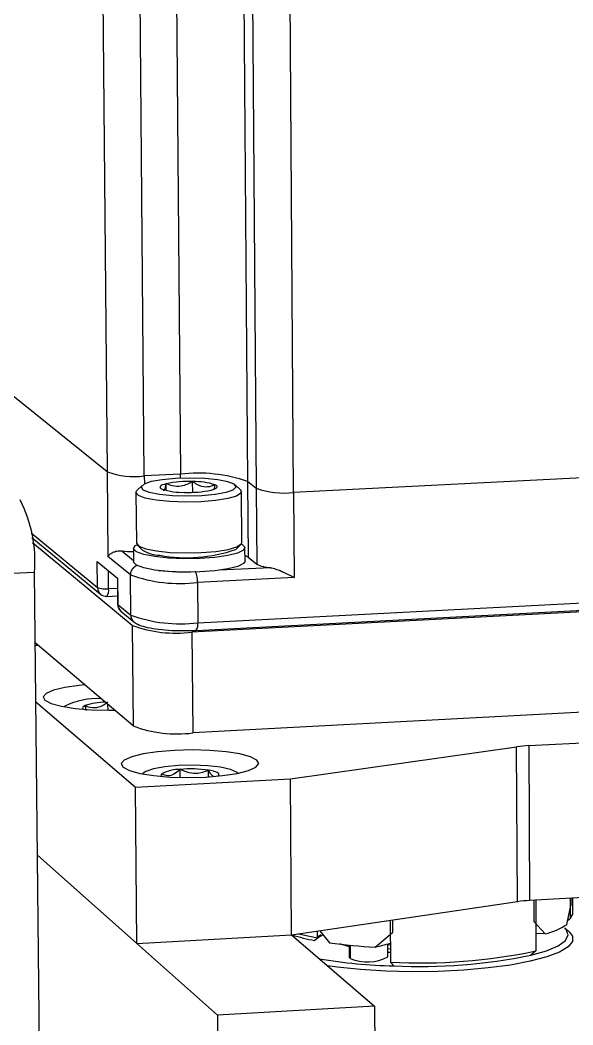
# Model space of a CAD drawing. Header units: millimetres. Extents: x 0 to 279, y 0 to 216.
# Drawn here: x 230.9 to 237.54, y 181.83 to 193.89 of the extents above; entities that cross this region are included whole.
import ezdxf

# ---------------------------------------------------------------- set-up
doc = ezdxf.new("R2010")
doc.units = ezdxf.units.MM
doc.layers.add('DIM', color=1, linetype='Continuous')
doc.dimstyles.new('SLDDIMSTYLE0', dxfattribs={"dimtxt": 0.18, "dimasz": 3.302, "dimexe": 0, "dimexo": 0.0625, "dimgap": 0, "dimtad": 0, "dimtih": 1, "dimtoh": 1, "dimdec": 0, "dimrnd": 1e-09, "dimzin": 0, "dimdsep": 46, "dimtxsty": 'Standard', "dimsah": 1, "dimcen": 0.09, "dimadec": 0, "dimazin": 0, "dimtfac": 3.302, "dimtdec": 0, "dimtofl": 0, "dimtmove": 0, "dimatfit": 3, "dimfxl": 0, "dimfrac": 2, "dimtolj": 1, "dimtzin": 0, "dimarcsym": 0})

msp = doc.modelspace()

# ---------------------------------------------------------------- linework, layer by layer
at = {"color": 7, "linetype": 'Continuous', "lineweight": 25}
for p, q in [((231.861, 197.544), (231.945, 188.472)), ((232.391, 188.422), (232.311, 197.503)), ((232.749, 197.521), (232.826, 188.444)), ((233.561, 197.447), (233.631, 188.355)), ((233.666, 197.379), (233.735, 188.273)), ((234.184, 188.224), (234.119, 197.337)), ((231.945, 188.472), (230.793, 189.399)), ((231.945, 188.472), (231.955, 187.456)), ((232.826, 188.444), (232.391, 188.422)), ((239.238, 188.478), (234.184, 188.224)), ((232.364, 188.307), (232.302, 188.247)), ((232.654, 188.248), (232.653, 188.329)), ((232.973, 188.226), (232.972, 188.355)), ((233.546, 188.254), (233.483, 188.314)), ((233.735, 188.273), (233.631, 188.355)), ((233.631, 188.355), (233.638, 187.447)), ((233.735, 188.273), (233.742, 187.364)), ((232.291, 188.224), (232.296, 187.615)), ((233.562, 187.623), (233.557, 188.231)), ((234.184, 188.224), (234.191, 187.204)), ((231.043, 187.685), (231.866, 187.003)), ((232.246, 186.629), (231.051, 187.619)), ((232.26, 187.553), (232.261, 187.392)), ((232.309, 187.592), (232.371, 187.533)), ((233.489, 187.539), (233.55, 187.6)), ((233.601, 187.4), (233.6, 187.561)), ((231.826, 187.396), (232.07, 187.195)), ((231.829, 187.083), (231.826, 187.396)), ((232.224, 187.236), (231.955, 187.456)), ((233.638, 187.447), (233.601, 187.468)), ((233.638, 187.447), (233.742, 187.364)), ((231.073, 187.265), (229.223, 187.17)), ((231.14, 180.708), (231.073, 187.265)), ((232.068, 187.197), (232.07, 186.885)), ((232.07, 187.195), (232.073, 186.88)), ((232.228, 186.752), (232.224, 187.236)), ((234.191, 187.204), (233.03, 187.144)), ((233.03, 187.144), (233.034, 186.66)), ((231.943, 186.977), (232.07, 186.984)), ((233.034, 186.66), (238.682, 186.952)), ((232.073, 186.88), (232.228, 186.752)), ((232.111, 186.8), (232.266, 186.672)), ((238.301, 186.823), (232.963, 186.546)), ((233.015, 186.569), (238.336, 186.845)), ((232.246, 186.629), (232.257, 185.422)), ((232.963, 186.546), (232.973, 185.339)), ((232.257, 185.422), (231.082, 186.418)), ((231.082, 186.393), (231.11, 186.393)), ((231.109, 186.393), (231.109, 186.395)), ((231.089, 185.711), (232.285, 184.685)), ((231.438, 185.658), (231.43, 185.65)), ((231.956, 185.609), (231.955, 185.678)), ((238.044, 185.607), (232.973, 185.339)), ((237.01, 185.186), (239.549, 185.321)), ((234.146, 184.785), (236.862, 185.172)), ((236.871, 183.313), (236.862, 185.172)), ((237.01, 185.186), (237.018, 183.327)), ((232.823, 184.804), (232.822, 184.901)), ((233.164, 184.81), (233.163, 184.891)), ((233.513, 184.853), (233.502, 184.863)), ((232.285, 184.685), (234.146, 184.785)), ((232.379, 184.856), (232.369, 184.845)), ((233.28, 184.824), (233.282, 184.826)), ((234.16, 182.914), (234.146, 184.785)), ((232.301, 182.811), (232.285, 184.685)), ((231.108, 183.869), (233.272, 181.951)), ((231.108, 183.869), (232.301, 182.811)), ((239.553, 183.466), (237.018, 183.327)), ((234.16, 182.914), (236.871, 183.313)), ((237.074, 183.072), (237.073, 183.33)), ((237.091, 183.331), (237.094, 182.722)), ((237.508, 183.114), (237.507, 183.354)), ((237.511, 183.354), (237.512, 183.265)), ((237.537, 183.182), (237.536, 183.355)), ((237.466, 183.04), (237.512, 183.265)), ((235.343, 183.088), (235.346, 182.586)), ((235.37, 183.092), (235.371, 182.941)), ((237.074, 183.072), (237.205, 182.925)), ((237.468, 183.081), (237.508, 183.114)), ((234.47, 182.88), (234.469, 182.959)), ((234.5, 182.964), (234.615, 182.82)), ((235.165, 182.768), (235.371, 182.941)), ((237.496, 182.946), (237.441, 182.998)), ((232.301, 182.811), (234.16, 182.914)), ((234.16, 182.914), (235.155, 182.057)), ((234.47, 182.88), (234.437, 182.847)), ((234.85, 182.771), (234.74, 182.806)), ((234.85, 182.792), (234.851, 182.649)), ((235.316, 182.651), (235.315, 182.806)), ((235.315, 182.799), (235.345, 182.796)), ((235.345, 182.742), (235.315, 182.745)), ((235.345, 182.701), (235.315, 182.703)), ((237.094, 182.722), (237.031, 182.67)), ((234.864, 182.633), (234.851, 182.649)), ((235.387, 182.542), (235.346, 182.586)), ((235.155, 182.057), (233.272, 181.951)), ((235.155, 182.057), (235.257, 165.68)), ((233.272, 181.951), (233.404, 165.547))]:
    msp.add_line(p, q, dxfattribs=at)
at = {"color": 8, "linetype": 'Continuous', "lineweight": 25}
for p, q in [((232.391, 188.422), (232.392, 188.326)), ((232.826, 188.395), (232.826, 188.444)), ((231.034, 187.74), (231.829, 187.083)), ((232.122, 187.522), (232.261, 187.409)), ((231.962, 187.067), (231.96, 187.285)), ((233.906, 187.321), (233.291, 187.29)), ((232.069, 187.073), (231.962, 187.067)), ((234.863, 182.791), (234.864, 182.633))]:
    msp.add_line(p, q, dxfattribs=at)
at = {"color": 7, "linetype": 'Continuous', "lineweight": 25, "flags": 128}
for points in [[(232.572, 188.203), (232.728, 188.188), (232.903, 188.182), (233.081, 188.188), (233.242, 188.203), (233.373, 188.226), (233.459, 188.256), (233.493, 188.29), (233.471, 188.323), (233.396, 188.353), (233.274, 188.377), (233.119, 188.392), (232.944, 188.397), (232.767, 188.392), (232.606, 188.377), (232.475, 188.354), (232.389, 188.324), (232.354, 188.291), (232.375, 188.257), (232.45, 188.227), (232.572, 188.203)], [(232.533, 188.131), (232.403, 188.157), (232.32, 188.188), (232.291, 188.223), (232.302, 188.247)], [(233.546, 188.254), (233.549, 188.25), (233.551, 188.215), (233.498, 188.18), (233.393, 188.15), (233.246, 188.127), (233.071, 188.112), (232.882, 188.108), (232.698, 188.115), (232.533, 188.131)], [(232.653, 188.329), (232.628, 188.321), (232.607, 188.314), (232.592, 188.306), (232.583, 188.297), (232.58, 188.289), (232.582, 188.28), (232.59, 188.272), (232.604, 188.264)], [(233.195, 188.252), (233.22, 188.259), (233.24, 188.267), (233.255, 188.275), (233.264, 188.283), (233.268, 188.292), (233.265, 188.3), (233.257, 188.308), (233.243, 188.316)], [(233.559, 187.605), (233.562, 187.603), (233.599, 187.568), (233.582, 187.531), (233.511, 187.497), (233.394, 187.467), (233.239, 187.445), (233.058, 187.432), (232.867, 187.429), (232.682, 187.437), (232.516, 187.454), (232.384, 187.48), (232.296, 187.511), (232.26, 187.547), (232.279, 187.583), (232.308, 187.601)], [(232.296, 187.615), (232.296, 187.615), (232.326, 187.579), (232.409, 187.548), (232.538, 187.522)], [(232.538, 187.522), (232.703, 187.505), (232.888, 187.499), (233.076, 187.503), (233.251, 187.517), (233.398, 187.541), (233.502, 187.571), (233.556, 187.606), (233.562, 187.623)], [(233.601, 187.4), (233.583, 187.37), (233.513, 187.336), (233.395, 187.306), (233.24, 187.284), (233.06, 187.271), (232.869, 187.268), (232.683, 187.275), (232.517, 187.293), (232.385, 187.318), (232.298, 187.35), (232.262, 187.386), (232.261, 187.392)], [(231.675, 185.916), (231.61, 185.909), (231.437, 185.884), (231.302, 185.851), (231.214, 185.812), (231.179, 185.77), (231.199, 185.729), (231.273, 185.69), (231.396, 185.657), (231.56, 185.631), (231.754, 185.615), (231.964, 185.609), (232.036, 185.61)], [(231.68, 185.665), (231.665, 185.656), (231.655, 185.648), (231.651, 185.639), (231.653, 185.63), (231.658, 185.624)], [(232.752, 185.128), (232.551, 185.112), (232.376, 185.085), (232.24, 185.051), (232.151, 185.011), (232.115, 184.969), (232.136, 184.926), (232.212, 184.886), (232.338, 184.851), (232.505, 184.825), (232.702, 184.808), (232.915, 184.803), (233.13, 184.808), (233.332, 184.825), (233.506, 184.851), (233.643, 184.886), (233.731, 184.926), (233.765, 184.969), (233.743, 185.011), (233.666, 185.051), (233.54, 185.085), (233.373, 185.112), (233.177, 185.128), (232.965, 185.134), (232.752, 185.128)], [(233.502, 184.863), (233.497, 184.868), (233.427, 184.9), (233.308, 184.927), (233.155, 184.944), (232.98, 184.951), (232.802, 184.947), (232.637, 184.932), (232.502, 184.907), (232.409, 184.876), (232.379, 184.856)], [(233.282, 184.826), (233.287, 184.835), (233.286, 184.845), (233.279, 184.854), (233.266, 184.862), (233.248, 184.87), (233.224, 184.878), (233.196, 184.885), (233.163, 184.891)], [(237.508, 183.114), (237.535, 183.164), (237.537, 183.182)], [(237.496, 182.946), (237.531, 182.899), (237.532, 182.833), (237.48, 182.769), (237.376, 182.707), (237.224, 182.649), (237.026, 182.597), (236.79, 182.552), (236.521, 182.517), (236.228, 182.491), (235.92, 182.476), (235.604, 182.472), (235.291, 182.479), (234.989, 182.497), (234.708, 182.526), (234.592, 182.542)], [(237.031, 182.67), (237.221, 182.724), (237.362, 182.784), (237.45, 182.848), (237.482, 182.914), (237.458, 182.98), (237.441, 182.998)], [(234.247, 182.927), (234.298, 182.915), (234.47, 182.88)], [(234.47, 182.88), (234.492, 182.901), (234.516, 182.919)], [(237.205, 182.925), (237.099, 182.929), (237.093, 182.929)]]:
    msp.add_lwpolyline(points, dxfattribs=at)
at = {"color": 8, "linetype": 'Continuous', "lineweight": 25, "flags": 128}
msp.add_lwpolyline([(232.07, 186.885), (232.07, 186.885), (232.073, 186.88)], dxfattribs=at)
at = {"color": 7, "linetype": 'Continuous', "lineweight": 25}
for centre, radius, start, end in [((232.274, 189.398), 0.983, 250.4807, 276.8782), ((233.037, 186.671), 1.785, 70.57, 96.8054), ((232.854, 189.049), 0.824, 252.3491, 271.4852), ((232.922, 187.005), 1.351, 87.8632, 101.4714), ((232.926, 189.573), 1.349, 267.8529, 281.5031), ((232.993, 187.528), 0.826, 72.4117, 91.4656), ((234.066, 189.212), 0.995, 250.5497, 276.8091), ((229.441, 187.392), 1.638, 355.54, 26.9744), ((232.294, 189.146), 1.633, 263.9685, 268.8158), ((232.58, 187.848), 0.378, 236.4314, 269.6502), ((232.902, 189.208), 1.768, 259.4312, 289.3582), ((232.791, 187.164), 0.24, 355.3554, 27.6125), ((233.92, 187.712), 0.391, 242.756, 267.8332), ((232.818, 188.873), 1.742, 250.0621, 277.0101), ((231.927, 187.352), 0.286, 249.9756, 277.0496), ((231.937, 187.088), 0.111, 230.3561, 272.9173), ((232.182, 186.886), 0.112, 180.5336, 230.3746), ((232.822, 188.374), 1.727, 249.8905, 277.067), ((232.774, 188.067), 1.532, 249.8478, 277.0807), ((231.825, 184.888), 0.862, 86.8127, 116.6108), ((231.932, 184.906), 0.8, 90.6413, 108.3522), ((232.784, 186.826), 1.5, 249.4204, 277.2218), ((237.095, 183.491), 1.697, 92.8805, 97.8723), ((232.812, 184.465), 0.436, 88.6224, 119.0286), ((232.949, 183.381), 1.525, 81.9299, 94.769), ((232.612, 184.834), 0.0173, 135.1247, 234.6362), ((237.103, 181.688), 1.641, 92.9767, 98.1312), ((236.977, 183.797), 0.901, 284.6966, 302.9118), ((234.839, 185.022), 2.212, 252.3147, 259.5148), ((234.742, 182.467), 0.488, 116.0528, 128.7745), ((235.515, 189.307), 6.549, 262.0976, 266.9358), ((234.697, 184.901), 2.184, 282.3694, 287.2304), ((235.688, 189.514), 6.937, 267.1732, 281.6919), ((235.51, 188.551), 6.01, 260.2486, 268.8264), ((235.071, 183.107), 0.518, 246.3967, 298.1979), ((235.69, 189.295), 6.76, 267.4317, 281.4405)]:
    msp.add_arc(centre, radius, start, end, dxfattribs=at)
at = {"color": 8, "linetype": 'Continuous', "lineweight": 25}
for centre, radius, start, end in [((232.339, 187.236), 0.115, 103.0902, 180.2702), ((232.859, 189.865), 2.594, 263.3923, 273.198), ((231.934, 187.083), 0.105, 180.1401, 230.0979), ((231.836, 187.047), 0.128, 326.9101, 9.2072), ((232.178, 186.881), 0.105, 180.0709, 230.1471), ((232.334, 186.753), 0.105, 180.1117, 230.0737), ((232.909, 186.64), 0.127, 326.3325, 9.2584)]:
    msp.add_arc(centre, radius, start, end, dxfattribs=at)
at = {"color": 7, "linetype": 'Continuous', "lineweight": 25}
for points, knots in [([(232.653, 188.329), (232.646, 188.298), (232.634, 188.247), (232.622, 188.247), (232.616, 188.247)], [0, 0, 0, 0, 0.5844276, 1, 1, 1, 1]), ([(232.972, 188.355), (232.926, 188.331), (232.849, 188.29), (232.735, 188.296), (232.678, 188.319), (232.653, 188.329)], [0, 0, 0, 0, 0.439122, 0.751371, 1, 1, 1, 1]), ([(233.243, 188.316), (233.227, 188.309), (233.184, 188.291), (233.105, 188.283), (233.027, 188.314), (232.985, 188.345), (232.972, 188.355)], [0, 0, 0, 0, 0.180942, 0.506293, 0.843975, 1, 1, 1, 1]), ([(233.23, 188.265), (233.231, 188.266), (233.233, 188.273), (233.237, 188.29), (233.241, 188.308), (233.243, 188.316)], [0, 0, 0, 0, 0.080402, 0.538095, 1, 1, 1, 1]), ([(231.955, 187.456), (231.955, 187.456), (231.957, 187.46), (231.962, 187.467), (231.972, 187.477), (231.984, 187.487), (231.998, 187.496), (232.012, 187.504), (232.027, 187.51), (232.045, 187.516), (232.065, 187.521), (232.086, 187.523), (232.106, 187.524), (232.117, 187.523), (232.122, 187.522)], [0, 0, 0, 0, 0.004661, 0.107255, 0.210332, 0.314985, 0.420227, 0.50571, 0.591614, 0.679058, 0.767162, 0.882553, 0.94083, 1, 1, 1, 1]), ([(233.906, 187.321), (233.911, 187.32), (233.927, 187.318), (233.949, 187.312), (233.974, 187.304), (233.996, 187.296), (234.022, 187.286), (234.047, 187.274), (234.074, 187.262), (234.102, 187.248), (234.132, 187.234), (234.161, 187.219), (234.181, 187.209), (234.191, 187.204), (234.191, 187.204)], [0, 0, 0, 0, 0.057404, 0.173631, 0.232824, 0.318066, 0.403973, 0.491628, 0.579765, 0.682267, 0.785347, 0.890083, 0.995339, 1, 1, 1, 1]), ([(232.266, 186.672), (232.282, 186.661), (232.322, 186.634), (232.401, 186.609), (232.523, 186.585), (232.676, 186.57), (232.847, 186.563), (232.959, 186.567), (233.015, 186.569)], [0, 0, 0, 0, 0.10456, 0.268157, 0.44828, 0.636797, 0.819508, 1, 1, 1, 1]), ([(231.955, 185.707), (231.939, 185.695), (231.896, 185.664), (231.815, 185.632), (231.736, 185.641), (231.694, 185.659), (231.68, 185.665)], [0, 0, 0, 0, 0.180942, 0.506293, 0.843975, 1, 1, 1, 1]), ([(231.68, 185.665), (231.683, 185.649), (231.687, 185.625), (231.691, 185.611), (231.692, 185.606)], [0, 0, 0, 0, 0.656719, 1, 1, 1, 1]), ([(232.822, 184.901), (232.81, 184.889), (232.774, 184.855), (232.709, 184.819), (232.646, 184.825), (232.611, 184.841), (232.6, 184.846)], [0, 0, 0, 0, 0.180942, 0.506293, 0.843975, 1, 1, 1, 1]), ([(233.163, 184.891), (233.14, 184.881), (233.092, 184.861), (233.004, 184.845), (232.91, 184.859), (232.849, 184.888), (232.822, 184.901)], [0, 0, 0, 0, 0.216453, 0.440306, 0.751896, 1, 1, 1, 1]), ([(233.223, 184.816), (233.212, 184.823), (233.192, 184.837), (233.173, 184.873), (233.163, 184.891)], [0, 0, 0, 0, 0.502217, 1, 1, 1, 1])]:
    msp.add_open_spline(points, degree=3, knots=knots, dxfattribs=at)

# ---------------------------------------------------------------- leaders
at = {"layer": 'DIM'}
msp.add_leader([(237.327, 178.994), (249.713, 185.144)], dimstyle='SLDDIMSTYLE0', dxfattribs=at)

doc.saveas('drawing.dxf')
